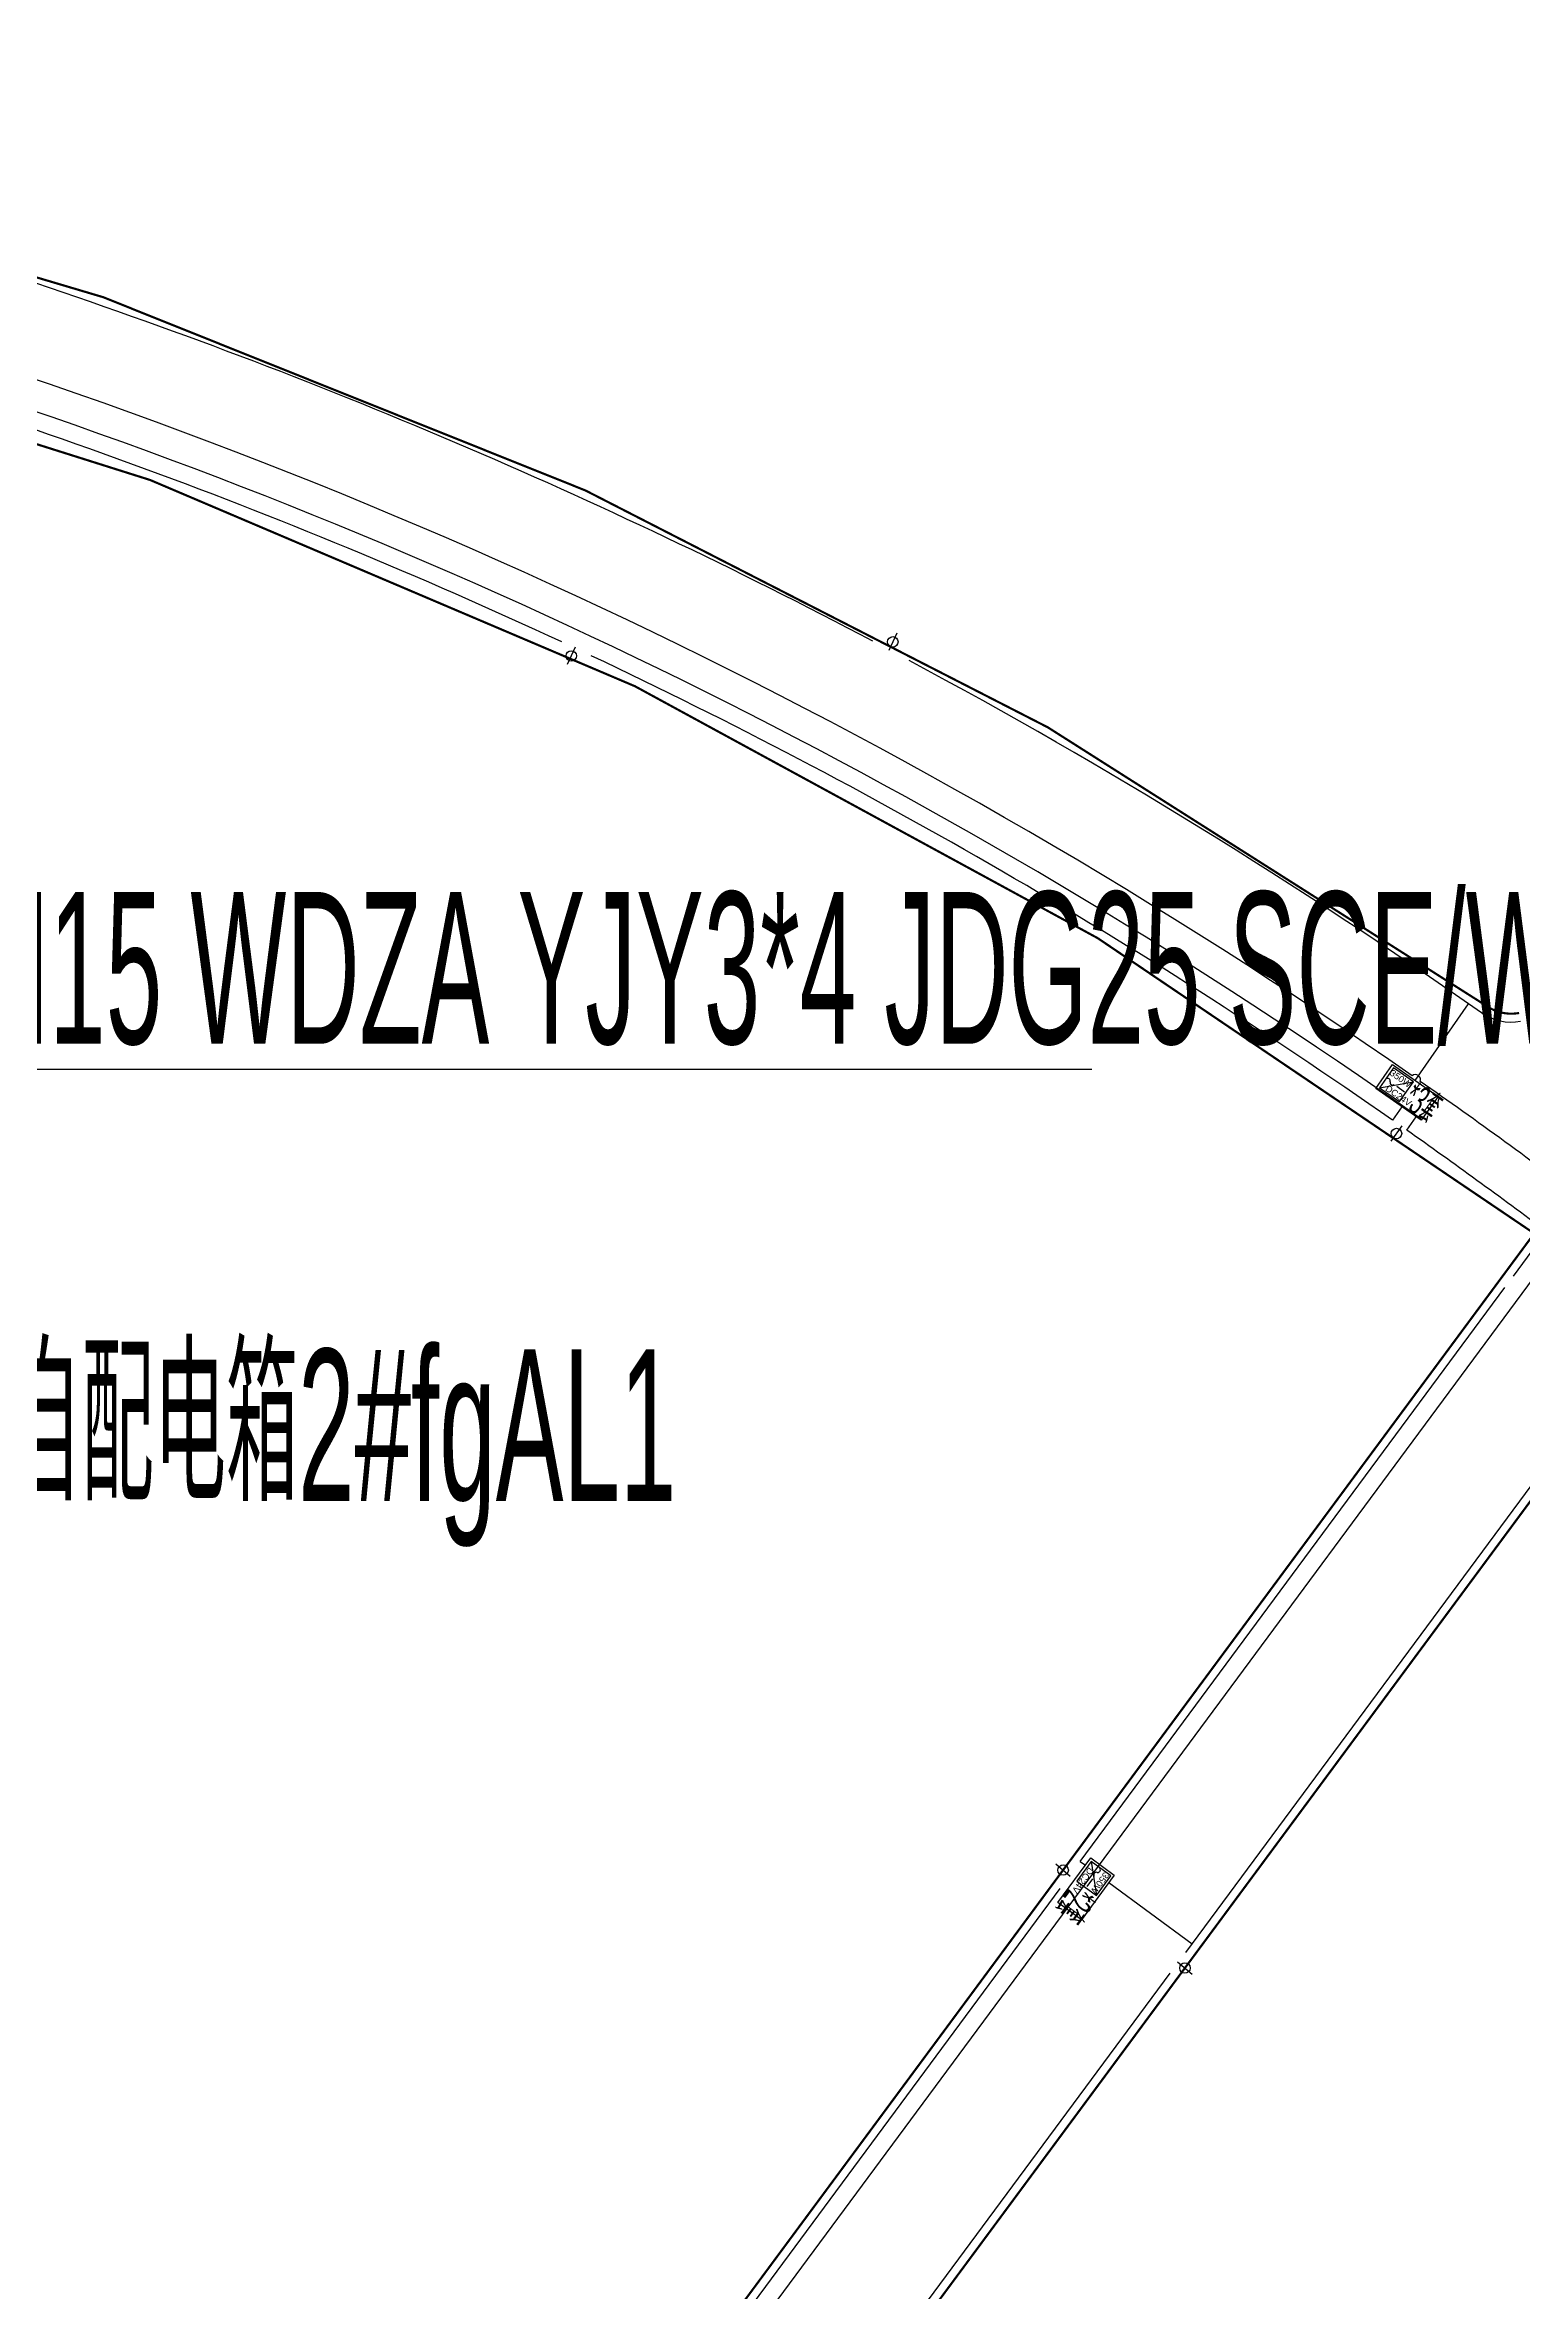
# Model space of a CAD drawing. Header units: inches. Extents: x -187843 to 1582678, y -554589 to 1835338.
# Drawn here: x 1457461 to 1491503, y -226020 to -174253 of the extents above; entities that cross this region are included whole.
import ezdxf
from ezdxf.lldxf.tags import DXFTag

# ---------------------------------------------------------------- set-up
doc = ezdxf.new("R2010")
doc.units = ezdxf.units.IN
doc.header["$MEASUREMENT"] = 0
doc.layers.get('0').update_dxf_attribs({"color": 253})
for name, color, linetype in [('0-LIGHT-TXT', 90, 'Continuous'), ('0-SL01', 1, 'Continuous'), ('0-开关电源', 3, 'Continuous'), ('LT-220V', 5, 'Continuous'), ('LT-24V', 4, 'Continuous')]:
    doc.layers.add(name, color=color, linetype=linetype)
doc.styles.add('SMDEI', font='smsim.shx', dxfattribs={"width": 0.75, "bigfont": 'smfs.shx'})
doc.styles.get("Standard").update_dxf_attribs({"font": 'arial.ttf'})
tags = doc.linetypes.add('SL01_LINE', pattern='A,0.3,-0.3,["SL01",Standard,S=0.2,R=-0.1,X=-0.1,Y=-0.1],-1.2', length=1.8).pattern_tags.tags
tags[6] = DXFTag(74, 10)

# ---------------------------------------------------------------- blocks, each defined once
blk = doc.blocks.new('LEDDR01')
at = {"layer": '0-开关电源'}
for p, q in [((-224, 0), (224, 448)), ((19, 205), (198, 205))]:
    blk.add_line(p, q, dxfattribs=at)
blk.add_lwpolyline([(-224, 0), (224, 0), (224, 448), (-224, 448)], close=True, dxfattribs=at)
for centre, start, end in [((-171, 187), 19.4712, 160.5288), ((-81, 219), 199.4712, 340.5288)]:
    blk.add_arc(centre, 47.5, start, end, dxfattribs=at)
at = {"color": 3}
for s, p in [('350W', (-219, 302)), ('DC24V', (-122, 21))]:
    blk.add_text(s, height=120, dxfattribs=at).set_placement(p)
blk = doc.blocks.new('*U21')
at = {"layer": '0-LIGHT-TXT', "color": 7}
blk.add_lwpolyline([(743, -669), (-537, -674), (-540, -2), (740, 3)], close=True, dxfattribs=at)
at = {"layer": '0-开关电源', "color": 3, "xscale": 1.25, "yscale": 1.25, "zscale": 1.25, "rotation": 180.2589899370873}
blk.add_blockref('LEDDR01', (399, -60), dxfattribs=at)
at = {"layer": '0-LIGHT-TXT', "color": 7, "style": 'SMDEI', "width": 0.5}
blk.add_text('*2套', height=700, rotation=180.259, dxfattribs=at).set_placement((63, 0))
blk = doc.blocks.new('*U22')
at = {"layer": 'LT-220V', "color": 0, "linetype": 'ByBlock', "lineweight": -2, "transparency": 16777216, "rotation": 53.49999890685961}
for p in [(35712971, 936519), (35699885, 918834), (35686799, 901149)]:
    blk.add_blockref('*U21', p, dxfattribs=at)
blk = doc.blocks.new('分割')
at = {"layer": 'LT-220V'}
blk.add_lwpolyline([(-168, 141), (166, -144)], dxfattribs=at)
blk.add_circle((0, 0), 121, dxfattribs=at)

msp = doc.modelspace()

# ---------------------------------------------------------------- linework, layer by layer
at = {"layer": '0-LIGHT-TXT', "color": 7}
msp.add_lwpolyline([(1449965, -197855), (1481586, -197855)], dxfattribs=at)
msp.add_lwpolyline([(1488516, -197752), (1489566, -198485), (1489181, -199036), (1488132, -198303)], close=True, dxfattribs=at)
at = {"layer": '0-SL01', "linetype": 'SL01_LINE', "const_width": 50}
for points in [[(1435417, -174278, 0.042819), (1435584, -174318, -0.115902), (1490680, -196399, 0.200801), (1491434, -196564)], [(1454753, -251687), (1491782, -201645, 0.323602), (1343992, -199124, 5.245874)]]:
    msp.add_lwpolyline(points, format="xyb", dxfattribs=at)
msp.add_lwpolyline([(1457561, -253944), (1458277, -252977), (1492906, -206177), (1493102, -206333)], dxfattribs=at)
at = {"layer": 'LT-220V'}
for points in [[(1455235, -252043), (1493035, -200961, 0.009405), (1489157, -198141, 0.760155), (1488970, -198010, 0.082341), (1451316, -180103), (1446970, -209754), (1450530, -210232), (1450970, -211090)], [(1489169, -199004, 0.073781), (1455944, -182264, 0.009368), (1451408, -180858), (1447197, -209583), (1450661, -210047), (1450970, -211090)]]:
    msp.add_lwpolyline(points, format="xyb", dxfattribs=at)
at = {"layer": 'LT-24V', "color": 4}
for points in [[(1476542, -187995, 0.041203), (1456932, -179642), (1456851, -179888)], [(1469373, -188013, 0.042563), (1449201, -180654), (1449253, -180462)], [(1488735, -198725), (1488518, -199036, 0.042308), (1470052, -188331)], [(1491469, -196761, -0.200792), (1490565, -196562, 0.029924), (1477374, -188437)], [(1491302, -202629), (1492061, -201604, 0.007867), (1488846, -199265), (1489063, -198954)]]:
    msp.add_lwpolyline(points, format="xyb", dxfattribs=at)
for points in [[(1489041, -198119), (1490270, -196356)], [(1481321, -216117), (1491108, -202892)], [(1483750, -218215), (1492869, -205891), (1493216, -206169)], [(1481321, -216117), (1481438, -216203)], [(1468225, -233816), (1480858, -216743)], [(1481980, -216600), (1483896, -218018)], [(1470704, -235846), (1483395, -218694)]]:
    msp.add_lwpolyline(points, dxfattribs=at)

# ---------------------------------------------------------------- block references
at = {"layer": '0-开关电源', "color": 3, "xscale": 1.249999999999999, "yscale": 1.249999999999999, "zscale": 1.249999999999999, "rotation": 325.0727670660689}
msp.add_blockref('LEDDR01', (1488447, -198447), dxfattribs=at)
at = {"layer": 'LT-220V'}
for p, rotation in [((1477001, -188011), 285.8642861334545), ((1469591, -188335), 285.4190360780702), ((1488608, -199342), 275.4269064761023), ((1480925, -216317), 5.723070083048571e-05), ((1483733, -218574), 5.723070083048571e-05)]:
    msp.add_blockref('分割', p, dxfattribs=dict(at, rotation=rotation))
msp.add_blockref('*U22', (-34231847, -1153151), dxfattribs=at)

# ---------------------------------------------------------------- texts
at = {"layer": '0-LIGHT-TXT', "color": 7, "style": 'SMDEI', "width": 0.5}
for s, p in [('N11~N15 WDZA YJY3*4 JDG25 SCE/WE', (1450211, -197274)), ('引自配电箱2#fgAL1 ', (1454983, -207812))]:
    msp.add_text(s, height=3500, dxfattribs=at).set_placement(p)
msp.add_text('*3套', height=700, rotation=325.0728, dxfattribs=at).set_placement((1488686, -198690))

doc.saveas('drawing.dxf')
